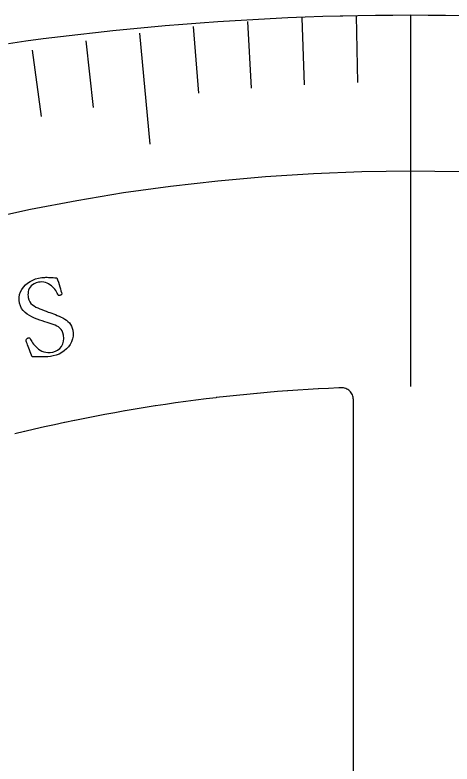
# Model space of a CAD drawing. Header units: millimetres. Extents: x -61 to 61, y -61 to 61.
# Drawn here: x -8.41 to 0.88, y 44.82 to 60.75 of the extents above; entities that cross this region are included whole.
import ezdxf

# ---------------------------------------------------------------- set-up
doc = ezdxf.new("R2010")
doc.units = ezdxf.units.MM
for name, color, linetype in [('CUT_INNER', 6, 'Continuous'), ('CUT_OUTER', 1, 'Continuous'), ('ENGRAVE', 7, 'Continuous'), ('ENGRAVE_FINE', 8, 'Continuous'), ('TEXT', 5, 'Continuous')]:
    doc.layers.add(name, color=color, linetype=linetype)

msp = doc.modelspace()

# ---------------------------------------------------------------- linework, layer by layer
at = {"layer": 'CUT_INNER'}
msp.add_lwpolyline([(-1.215, 35.8076), (-1.215, 52.5719), (-1.2163, 52.597), (-1.22, 52.6219), (-1.2263, 52.6463), (-1.235, 52.6699), (-1.246, 52.6925), (-1.2592, 52.7139), (-1.2745, 52.7339), (-1.2918, 52.7522), (-1.3108, 52.7687), (-1.3313, 52.7832), (-1.3532, 52.7955), (-1.3763, 52.8056), (-1.4002, 52.8134), (-1.4248, 52.8187), (-1.4498, 52.8215), (-1.475, 52.8217), (-1.5232, 52.8198), (-1.5248, 52.8197), (-1.7408, 52.8098), (-1.7423, 52.8097), (-1.9583, 52.7984), (-1.9598, 52.7983), (-2.1757, 52.7858), (-2.1772, 52.7857), (-2.393, 52.7717), (-2.3945, 52.7716), (-2.6102, 52.7564), (-2.6118, 52.7563), (-2.8274, 52.7397), (-2.8289, 52.7396), (-3.0444, 52.7217), (-3.046, 52.7216), (-3.2613, 52.7023), (-3.2629, 52.7022), (-3.4781, 52.6817), (-3.4797, 52.6815), (-3.6948, 52.6597), (-3.6963, 52.6595), (-3.9113, 52.6363), (-3.9129, 52.6362), (-4.1277, 52.6117), (-4.1292, 52.6115), (-4.3439, 52.5857), (-4.3455, 52.5855), (-4.56, 52.5584), (-4.5615, 52.5582), (-4.7759, 52.5297), (-4.7774, 52.5295), (-4.9916, 52.4997), (-4.9931, 52.4995), (-5.2071, 52.4685), (-5.2086, 52.4682), (-5.4224, 52.4358), (-5.424, 52.4356), (-5.6376, 52.4019), (-5.6391, 52.4017), (-5.8525, 52.3667), (-5.854, 52.3664), (-6.0672, 52.3301), (-6.0687, 52.3298), (-6.2816, 52.2922), (-6.2831, 52.2919), (-6.4958, 52.253), (-6.4974, 52.2527), (-6.7098, 52.2125), (-6.7113, 52.2122), (-6.9235, 52.1707), (-6.9251, 52.1704), (-7.137, 52.1275), (-7.1385, 52.1272), (-7.3502, 52.0831), (-7.3517, 52.0828), (-7.5631, 52.0373), (-7.5646, 52.037), (-7.7758, 51.9903), (-7.7773, 51.9899), (-7.9881, 51.9419), (-7.9896, 51.9416), (-8.2002, 51.8922), (-8.2016, 51.8919), (-8.4119, 51.8413)], dxfattribs=at)
at = {"layer": 'CUT_OUTER'}
msp.add_lwpolyline([(-8.5457, 60.1459), (-8.1765, 60.1972), (-7.807, 60.2463), (-7.4372, 60.293), (-7.0671, 60.3375), (-6.6968, 60.3798), (-6.3261, 60.4197), (-5.9553, 60.4574), (-5.5842, 60.4928), (-5.2129, 60.5259), (-4.8415, 60.5568), (-4.4698, 60.5853), (-4.098, 60.6116), (-3.726, 60.6356), (-3.3539, 60.6573), (-2.9816, 60.6768), (-2.6093, 60.6939), (-2.2368, 60.7088), (-1.8643, 60.7214), (-1.4916, 60.7317), (-1.4396, 60.7328), (-1.1182, 60.7397), (-0.7455, 60.7454), (-0.3728, 60.7489), (0, 60.75), (0.3728, 60.7489), (0.7455, 60.7454), (1.1182, 60.7397)], dxfattribs=at)
at = {"layer": 'ENGRAVE'}
msp.add_lwpolyline([(0, 60.75), (0, 52.8525)], dxfattribs=at)
msp.add_circle((0, 17.3597), 40.0734, dxfattribs=at)
at = {"layer": 'ENGRAVE_FINE'}
for points in [[(-1.1567, 60.7346), (-1.1297, 59.3132)], [(-3.466, 60.6113), (-3.3848, 59.1917)], [(-2.3124, 60.6883), (-2.2583, 59.2676)], [(-4.6164, 60.5037), (-4.5082, 59.0856)], [(-5.7626, 60.3656), (-5.5373, 58.0053)], [(-6.9036, 60.1973), (-6.7414, 58.7835)], [(-8.0383, 59.9989), (-7.8493, 58.5879)]]:
    msp.add_lwpolyline(points, dxfattribs=at)
at = {"layer": 'TEXT'}
msp.add_lwpolyline([(-7.9091, 55.1517), (-7.8708, 55.1591), (-7.8356, 55.1647), (-7.8036, 55.1685), (-7.7747, 55.1704), (-7.7472, 55.1711), (-7.7191, 55.1711), (-7.6906, 55.1703), (-7.6617, 55.1688), (-7.6307, 55.1669), (-7.5963, 55.1651), (-7.5583, 55.1633), (-7.5169, 55.1615), (-7.5, 55.115), (-7.4839, 55.0676), (-7.4683, 55.0193), (-7.4535, 54.97), (-7.44, 54.9234), (-7.4286, 54.883), (-7.4193, 54.8488), (-7.412, 54.821), (-7.411, 54.8151), (-7.413, 54.8094), (-7.4181, 54.8039), (-7.4262, 54.7987), (-7.4353, 54.794), (-7.4437, 54.7903), (-7.4513, 54.7876), (-7.4581, 54.7858), (-7.4666, 54.7848), (-7.4745, 54.7851), (-7.4817, 54.787), (-7.4881, 54.7902), (-7.4966, 54.8129), (-7.5081, 54.8369), (-7.5225, 54.8623), (-7.5398, 54.8891), (-7.5598, 54.9159), (-7.582, 54.9417), (-7.6066, 54.9663), (-7.6334, 54.9898), (-7.6623, 55.0113), (-7.693, 55.0301), (-7.7255, 55.0459), (-7.7598, 55.059), (-7.7956, 55.0681), (-7.8325, 55.0723), (-7.8706, 55.0714), (-7.9099, 55.0656), (-7.958, 55.0527), (-7.9994, 55.0356), (-8.0343, 55.0143), (-8.0625, 54.9889), (-8.0851, 54.9606), (-8.1029, 54.9306), (-8.1161, 54.8991), (-8.1244, 54.866), (-8.1289, 54.8326), (-8.1302, 54.8002), (-8.1284, 54.7688), (-8.1235, 54.7384), (-8.1101, 54.6925), (-8.0911, 54.6521), (-8.0665, 54.6172), (-8.0363, 54.5877), (-8.0018, 54.5622), (-7.9642, 54.5393), (-7.9236, 54.519), (-7.88, 54.5012), (-7.8348, 54.4845), (-7.7894, 54.4676), (-7.7438, 54.4502), (-7.698, 54.4326), (-7.663, 54.4198), (-7.6261, 54.4064), (-7.5876, 54.3924), (-7.5473, 54.3777), (-7.5064, 54.3619), (-7.4658, 54.3448), (-7.4257, 54.3262), (-7.3861, 54.3062), (-7.348, 54.2841), (-7.3127, 54.2594), (-7.2802, 54.232), (-7.2504, 54.2018), (-7.2245, 54.1687), (-7.2035, 54.1321), (-7.1874, 54.0922), (-7.1762, 54.0488), (-7.1682, 53.9836), (-7.1701, 53.9204), (-7.182, 53.8594), (-7.2037, 53.8005), (-7.2334, 53.7449), (-7.2694, 53.6938), (-7.3117, 53.6473), (-7.3603, 53.6053), (-7.4135, 53.5688), (-7.4697, 53.5389), (-7.5291, 53.5156), (-7.5915, 53.4989), (-7.6516, 53.488), (-7.7114, 53.4807), (-7.7708, 53.4769), (-7.8299, 53.4767), (-7.8873, 53.4779), (-7.9415, 53.4785), (-7.9925, 53.4783), (-8.0403, 53.4775), (-8.0556, 53.5126), (-8.0708, 53.5491), (-8.0858, 53.5869), (-8.1006, 53.626), (-8.1147, 53.6646), (-8.1277, 53.7009), (-8.1395, 53.7349), (-8.1502, 53.7664), (-8.1592, 53.794), (-8.1661, 53.8158), (-8.171, 53.8318), (-8.1737, 53.8422), (-8.1686, 53.8496), (-8.1629, 53.8567), (-8.1566, 53.8634), (-8.1498, 53.8697), (-8.1425, 53.8753), (-8.1348, 53.8799), (-8.1267, 53.8834), (-8.1182, 53.8859), (-8.1078, 53.8868), (-8.0989, 53.8843), (-8.0916, 53.8786), (-8.0858, 53.8696), (-8.0769, 53.8516), (-8.0652, 53.8307), (-8.0508, 53.8071), (-8.0336, 53.7806), (-8.0137, 53.7528), (-7.9908, 53.7251), (-7.9652, 53.6975), (-7.9366, 53.6701), (-7.9053, 53.6444), (-7.8711, 53.622), (-7.8342, 53.603), (-7.7945, 53.5874), (-7.7518, 53.5766), (-7.7058, 53.5722), (-7.6565, 53.5741), (-7.6039, 53.5823), (-7.5487, 53.599), (-7.4993, 53.6246), (-7.4556, 53.6592), (-7.4175, 53.7029), (-7.3884, 53.754), (-7.3716, 53.8108), (-7.3673, 53.8733), (-7.3754, 53.9417), (-7.388, 53.9895), (-7.4053, 54.0306), (-7.4273, 54.0648), (-7.4539, 54.0923), (-7.4845, 54.115), (-7.5181, 54.1351), (-7.5548, 54.1527), (-7.5946, 54.1676), (-7.6368, 54.1813), (-7.6805, 54.1953), (-7.7258, 54.2096), (-7.7727, 54.2242), (-7.8255, 54.2424), (-7.8795, 54.2618), (-7.9346, 54.2824), (-7.9909, 54.304), (-8.0461, 54.3282), (-8.0981, 54.3561), (-8.1469, 54.3877), (-8.1925, 54.4231), (-8.2327, 54.4633), (-8.2654, 54.5094), (-8.2904, 54.5615), (-8.3078, 54.6195), (-8.3174, 54.683), (-8.3173, 54.7444), (-8.3075, 54.8034), (-8.2878, 54.8603), (-8.26, 54.9138), (-8.2256, 54.963), (-8.1846, 55.0079), (-8.1371, 55.0485), (-8.0847, 55.0837), (-8.0292, 55.1127), (-7.9707, 55.1353), (-7.9091, 55.1517)], close=True, dxfattribs=at)

doc.saveas('drawing.dxf')
